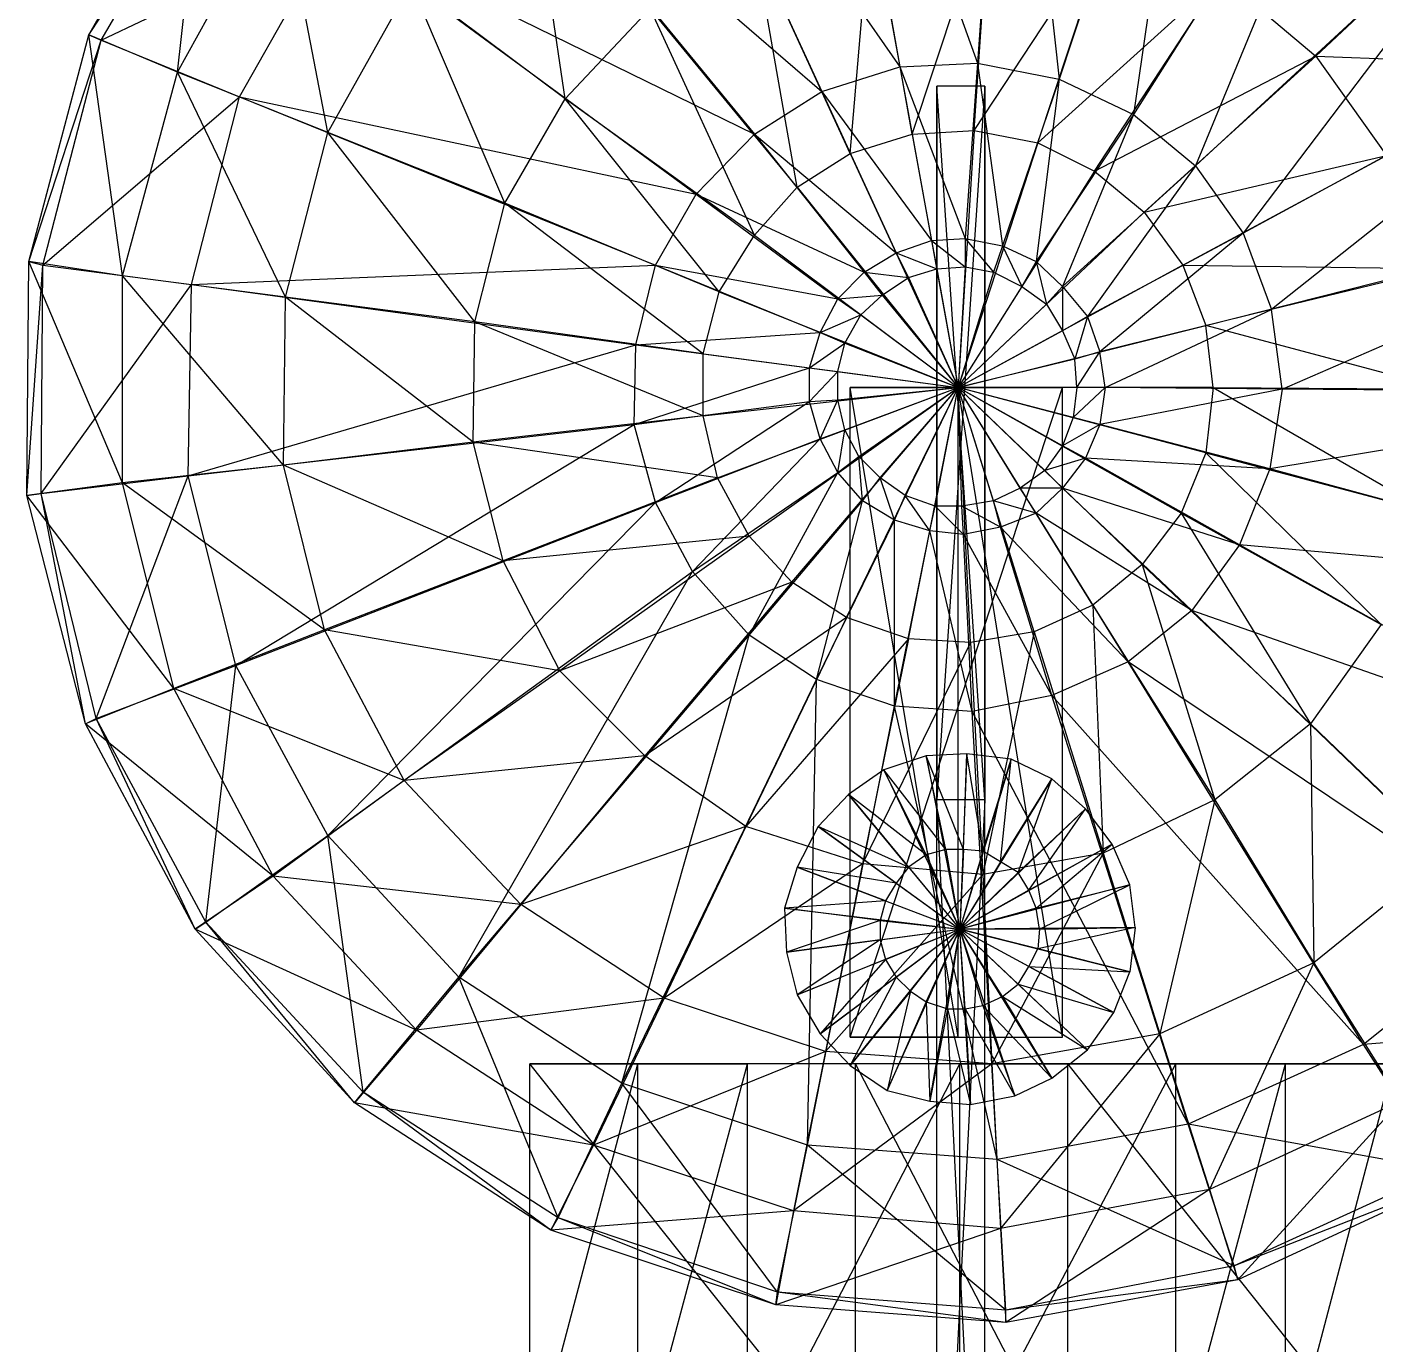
# Model space of a CAD drawing. Extents: x -2.97 to 2.97, y -1.02 to 0.88.
# Drawn here: x -0.527 to 0.234, y -0.54 to 0.204 of the extents above; entities that cross this region are included whole.
import ezdxf

# ---------------------------------------------------------------- set-up
doc = ezdxf.new("R2010")
doc.units = 0

msp = doc.modelspace()

# ---------------------------------------------------------------- linework, layer by layer
for p, q in [((0.028, 0.436, 0.282), (0.01, 0.183, 0.839)), ((0.028, 0.436, 0.282), (0.056, 0.174, 0.839)), ((-0.079, 0.43, 0.282), (-0.034, 0.181, 0.839)), ((-0.079, 0.43, 0.282), (0.01, 0.183, 0.839)), ((0.136, 0.415, 0.282), (0.056, 0.174, 0.839)), ((0.136, 0.415, 0.282), (0.098, 0.154, 0.839)), ((-0.184, 0.397, 0.282), (-0.078, 0.167, 0.839)), ((-0.184, 0.397, 0.282), (-0.034, 0.181, 0.839)), ((0.233, 0.368, 0.282), (0.098, 0.154, 0.839)), ((0.233, 0.368, 0.282), (0.133, 0.125, 0.839)), ((-0.277, 0.339, 0.282), (-0.116, 0.143, 0.839)), ((-0.277, 0.339, 0.282), (-0.078, 0.167, 0.839)), ((-0.492, 0.199, -0.41), (-0.427, 0.314, -0.41)), ((-0.442, 0.178, -0.696), (-0.427, 0.314, -0.41)), ((-0.492, 0.199, -0.41), (-0.419, 0.31, -0.072)), ((-0.485, 0.196, -0.072), (-0.419, 0.31, -0.072)), ((-0.223, 0.163, -0.984), (-0.243, 0.297, -0.883)), ((0.319, 0.297, 0.282), (0.133, 0.125, 0.839)), ((0.319, 0.297, 0.282), (0.16, 0.087, 0.839)), ((-0.442, 0.178, -0.696), (-0.384, 0.283, -0.696)), ((-0.357, 0.144, -0.883), (-0.384, 0.283, -0.696)), ((-0.027, 0.143, -1.069), (0.017, 0.276, -0.984)), ((0.008, 0.145, -1.069), (0.017, 0.276, -0.984)), ((-0.062, 0.132, -1.069), (-0.05, 0.272, -0.984)), ((-0.027, 0.143, -1.069), (-0.05, 0.272, -0.984)), ((-0.485, 0.196, -0.072), (-0.353, 0.259, 0.282)), ((-0.407, 0.164, 0.282), (-0.353, 0.259, 0.282)), ((-0.353, 0.259, 0.282), (-0.149, 0.109, 0.839)), ((-0.353, 0.259, 0.282), (-0.116, 0.143, 0.839)), ((0.008, 0.145, -1.069), (0.085, 0.262, -0.984)), ((0.044, 0.138, -1.069), (0.085, 0.262, -0.984)), ((0.201, 0.187, -0.984), (0.279, 0.26, -0.883)), ((-0.092, 0.113, -1.069), (-0.116, 0.25, -0.984)), ((-0.062, 0.132, -1.069), (-0.116, 0.25, -0.984)), ((0.044, 0.138, -1.069), (0.148, 0.232, -0.984)), ((0.076, 0.122, -1.069), (0.148, 0.232, -0.984)), ((0.148, 0.232, -0.984), (0.201, 0.187, -0.984)), ((-0.357, 0.144, -0.883), (-0.31, 0.228, -0.883)), ((-0.257, 0.104, -0.984), (-0.31, 0.228, -0.883)), ((-0.223, 0.163, -0.984), (-0.31, 0.228, -0.883)), ((-0.223, 0.163, -0.984), (-0.175, 0.214, -0.984)), ((-0.116, 0.086, -1.069), (-0.175, 0.214, -0.984)), ((-0.092, 0.113, -1.069), (-0.175, 0.214, -0.984)), ((0.383, 0.208, 0.282), (0.16, 0.087, 0.839)), ((0.383, 0.208, 0.282), (0.176, 0.044, 0.839)), ((-0.526, 0.071, -0.41), (-0.492, 0.199, -0.41)), ((-0.473, 0.063, -0.696), (-0.492, 0.199, -0.41)), ((-0.442, 0.178, -0.696), (-0.492, 0.199, -0.41)), ((-0.492, 0.199, -0.41), (-0.485, 0.196, -0.072)), ((-0.526, 0.071, -0.41), (-0.485, 0.196, -0.072)), ((-0.518, 0.069, -0.072), (-0.485, 0.196, -0.072)), ((-0.485, 0.196, -0.072), (-0.407, 0.164, 0.282)), ((-0.034, 0.181, 0.839), (0.01, 0.183, 0.839)), ((0.01, 0.183, 0.839), (0.003, 0.084, 1.177)), ((0.01, 0.183, 0.839), (0.056, 0.174, 0.839)), ((0.01, 0.183, 0.839), (0.024, 0.08, 1.177)), ((0.076, 0.122, -1.069), (0.201, 0.187, -0.984)), ((0.104, 0.099, -1.069), (0.201, 0.187, -0.984)), ((0.201, 0.187, -0.984), (0.335, 0.182, -0.883)), ((0.201, 0.187, -0.984), (0.241, 0.131, -0.984)), ((-0.473, 0.063, -0.696), (-0.442, 0.178, -0.696)), ((-0.381, 0.051, -0.883), (-0.442, 0.178, -0.696)), ((-0.357, 0.144, -0.883), (-0.442, 0.178, -0.696)), ((-0.078, 0.167, 0.839), (-0.034, 0.181, 0.839)), ((-0.034, 0.181, 0.839), (-0.016, 0.083, 1.177)), ((-0.034, 0.181, 0.839), (0.003, 0.084, 1.177)), ((-0.013, -0.233, 3.126), (-0.013, 0.17, 3.403)), ((0.014, -0.233, 3.126), (-0.013, 0.17, 3.403)), ((0.014, 0.17, 3.403), (-0.013, 0.17, 3.403)), ((-0.013, 0.17, 3.403), (-0.013, 0.17, 3.525)), ((0.014, 0.17, 3.403), (-0.013, 0.17, 3.525)), ((0.014, 0.17, 3.525), (-0.013, 0.17, 3.525)), ((0.014, 0.17, 3.525), (-0.013, -0.233, 3.403)), ((-0.013, 0.17, 3.525), (-0.013, -0.233, 3.403)), ((-0.013, -0.233, 3.126), (-0.013, 0.17, 3.525)), ((0.014, 0.17, 3.525), (0.014, -0.233, 3.403)), ((0.014, -0.233, 3.126), (0.014, 0.17, 3.403)), ((0.014, 0.17, 3.403), (0.014, 0.17, 3.525)), ((0.014, -0.233, 3.126), (0.014, 0.17, 3.525)), ((0.056, 0.174, 0.839), (0.024, 0.08, 1.177)), ((0.056, 0.174, 0.839), (0.043, 0.071, 1.177)), ((0.056, 0.174, 0.839), (0.098, 0.154, 0.839)), ((-0.518, 0.069, -0.072), (-0.407, 0.164, 0.282)), ((-0.434, 0.058, 0.282), (-0.407, 0.164, 0.282)), ((-0.407, 0.164, 0.282), (-0.172, 0.069, 0.839)), ((-0.407, 0.164, 0.282), (-0.149, 0.109, 0.839)), ((-0.257, 0.104, -0.984), (-0.223, 0.163, -0.984)), ((-0.136, 0.054, -1.069), (-0.223, 0.163, -0.984)), ((-0.116, 0.086, -1.069), (-0.223, 0.163, -0.984)), ((-0.116, 0.143, 0.839), (-0.078, 0.167, 0.839)), ((-0.078, 0.167, 0.839), (-0.036, 0.076, 1.177)), ((-0.078, 0.167, 0.839), (-0.016, 0.083, 1.177)), ((0.098, 0.154, 0.839), (0.043, 0.071, 1.177)), ((0.098, 0.154, 0.839), (0.058, 0.057, 1.177)), ((0.098, 0.154, 0.839), (0.133, 0.125, 0.839)), ((-0.027, 0.143, -1.069), (0.008, 0.145, -1.069)), ((0.008, 0.145, -1.069), (-0.001, 0, -1.12)), ((0.008, 0.145, -1.069), (0.044, 0.138, -1.069)), ((-0.381, 0.051, -0.883), (-0.357, 0.144, -0.883)), ((-0.274, 0.037, -0.984), (-0.357, 0.144, -0.883)), ((-0.257, 0.104, -0.984), (-0.357, 0.144, -0.883)), ((-0.149, 0.109, 0.839), (-0.116, 0.143, 0.839)), ((-0.116, 0.143, 0.839), (-0.054, 0.065, 1.177)), ((-0.116, 0.143, 0.839), (-0.036, 0.076, 1.177)), ((-0.062, 0.132, -1.069), (-0.027, 0.143, -1.069)), ((-0.027, 0.143, -1.069), (-0.001, 0, -1.12)), ((0.044, 0.138, -1.069), (-0.001, 0, -1.12)), ((0.044, 0.138, -1.069), (0.076, 0.122, -1.069)), ((-0.092, 0.113, -1.069), (-0.062, 0.132, -1.069)), ((-0.062, 0.132, -1.069), (-0.001, 0, -1.12)), ((0.104, 0.099, -1.069), (0.241, 0.131, -0.984)), ((0.126, 0.069, -1.069), (0.241, 0.131, -0.984)), ((0.076, 0.122, -1.069), (-0.001, 0, -1.12)), ((0.133, 0.125, 0.839), (0.058, 0.057, 1.177)), ((0.133, 0.125, 0.839), (0.072, 0.04, 1.177)), ((0.076, 0.122, -1.069), (0.104, 0.099, -1.069)), ((0.133, 0.125, 0.839), (0.16, 0.087, 0.839)), ((-0.172, 0.069, 0.839), (-0.149, 0.109, 0.839)), ((-0.149, 0.109, 0.839), (-0.069, 0.05, 1.177)), ((-0.149, 0.109, 0.839), (-0.054, 0.065, 1.177)), ((-0.116, 0.086, -1.069), (-0.092, 0.113, -1.069)), ((-0.092, 0.113, -1.069), (-0.001, 0, -1.12)), ((-0.274, 0.037, -0.984), (-0.257, 0.104, -0.984)), ((-0.145, 0.019, -1.069), (-0.257, 0.104, -0.984)), ((-0.136, 0.054, -1.069), (-0.257, 0.104, -0.984)), ((0.104, 0.099, -1.069), (-0.001, 0, -1.12)), ((0.104, 0.099, -1.069), (0.126, 0.069, -1.069)), ((0.423, 0.104, 0.282), (0.176, 0.044, 0.839)), ((0.182, -0.001, 0.839), (0.423, 0.104, 0.282)), ((-0.136, 0.054, -1.069), (-0.116, 0.086, -1.069)), ((-0.116, 0.086, -1.069), (-0.001, 0, -1.12)), ((-0.016, 0.083, 1.177), (0.003, 0.084, 1.177)), ((0.003, 0.084, 1.177), (0.003, 0.068, 1.313)), ((0.003, 0.084, 1.177), (0.024, 0.08, 1.177)), ((0.003, 0.084, 1.177), (0.019, 0.065, 1.313)), ((0.16, 0.087, 0.839), (0.072, 0.04, 1.177)), ((0.16, 0.087, 0.839), (0.079, 0.02, 1.177)), ((0.16, 0.087, 0.839), (0.176, 0.044, 0.839)), ((-0.036, 0.076, 1.177), (-0.016, 0.083, 1.177)), ((-0.016, 0.083, 1.177), (-0.013, 0.067, 1.313)), ((-0.016, 0.083, 1.177), (0.003, 0.068, 1.313)), ((0.024, 0.08, 1.177), (0.019, 0.065, 1.313)), ((0.024, 0.08, 1.177), (0.043, 0.071, 1.177)), ((0.024, 0.08, 1.177), (0.035, 0.057, 1.313)), ((-0.527, -0.061, -0.41), (-0.526, 0.071, -0.41)), ((-0.527, -0.061, -0.41), (-0.518, 0.069, -0.072)), ((-0.473, -0.054, -0.696), (-0.526, 0.071, -0.41)), ((-0.473, 0.063, -0.696), (-0.526, 0.071, -0.41)), ((-0.526, 0.071, -0.41), (-0.518, 0.069, -0.072)), ((-0.519, -0.06, -0.072), (-0.518, 0.069, -0.072)), ((-0.518, 0.069, -0.072), (-0.434, 0.058, 0.282)), ((-0.434, 0.058, 0.282), (-0.172, 0.069, 0.839)), ((-0.183, 0.024, 0.839), (-0.172, 0.069, 0.839)), ((-0.172, 0.069, 0.839), (-0.079, 0.031, 1.177)), ((-0.172, 0.069, 0.839), (-0.069, 0.05, 1.177)), ((-0.054, 0.065, 1.177), (-0.036, 0.076, 1.177)), ((-0.036, 0.076, 1.177), (-0.029, 0.062, 1.313)), ((-0.036, 0.076, 1.177), (-0.013, 0.067, 1.313)), ((0.126, 0.069, -1.069), (-0.001, 0, -1.12)), ((0.043, 0.071, 1.177), (0.035, 0.057, 1.313)), ((0.043, 0.071, 1.177), (0.049, 0.047, 1.313)), ((0.043, 0.071, 1.177), (0.058, 0.057, 1.177)), ((0.126, 0.069, -1.069), (0.266, 0.067, -0.984)), ((0.126, 0.069, -1.069), (0.139, 0.035, -1.069)), ((-0.473, -0.054, -0.696), (-0.473, 0.063, -0.696)), ((-0.382, -0.044, -0.883), (-0.473, 0.063, -0.696)), ((-0.381, 0.051, -0.883), (-0.473, 0.063, -0.696)), ((-0.069, 0.05, 1.177), (-0.054, 0.065, 1.177)), ((-0.054, 0.065, 1.177), (-0.044, 0.052, 1.313)), ((-0.054, 0.065, 1.177), (-0.029, 0.062, 1.313)), ((-0.044, 0.052, 1.313), (-0.029, 0.062, 1.025)), ((-0.044, 0.052, 1.313), (-0.029, 0.062, 1.313)), ((-0.044, 0.052, 1.025), (-0.029, 0.062, 1.025)), ((-0.029, 0.062, 1.313), (-0.013, 0.067, 1.313)), ((-0.029, 0.062, 1.025), (-0.013, 0.067, 1.025)), ((-0.029, 0.062, 1.313), (-0.013, 0.067, 1.025)), ((-0.029, 0.062, 1.025), (-0.001, 0, 1.025)), ((-0.029, 0.062, 1.313), (-0.029, 0.062, 1.025)), ((-0.013, 0.067, 1.313), (0.003, 0.068, 1.313)), ((-0.013, 0.067, 1.025), (0.003, 0.068, 1.025)), ((-0.013, 0.067, 1.313), (0.003, 0.068, 1.025)), ((-0.013, 0.067, 1.313), (-0.013, 0.067, 1.025)), ((-0.013, 0.067, 1.025), (-0.001, 0, 1.025)), ((0.003, 0.068, 1.025), (-0.001, 0, 1.025)), ((0.019, 0.065, 1.025), (-0.001, 0, 1.025)), ((0.003, 0.068, 1.313), (0.003, 0.068, 1.025)), ((0.003, 0.068, 1.025), (0.019, 0.065, 1.025)), ((0.003, 0.068, 1.313), (0.019, 0.065, 1.025)), ((0.003, 0.068, 1.313), (0.019, 0.065, 1.313)), ((0.019, 0.065, 1.313), (0.019, 0.065, 1.025)), ((0.019, 0.065, 1.025), (0.035, 0.057, 1.025)), ((0.019, 0.065, 1.313), (0.035, 0.057, 1.025)), ((0.019, 0.065, 1.313), (0.035, 0.057, 1.313)), ((0.139, 0.035, -1.069), (0.266, 0.067, -0.984)), ((-0.519, -0.06, -0.072), (-0.434, 0.058, 0.282)), ((-0.436, -0.05, 0.282), (-0.434, 0.058, 0.282)), ((-0.434, 0.058, 0.282), (-0.183, 0.024, 0.839)), ((-0.145, 0.019, -1.069), (-0.136, 0.054, -1.069)), ((-0.136, 0.054, -1.069), (-0.001, 0, -1.12)), ((0.035, 0.057, 1.025), (-0.001, 0, 1.025)), ((0.035, 0.057, 1.313), (0.035, 0.057, 1.025)), ((0.035, 0.057, 1.313), (0.049, 0.047, 1.313)), ((0.035, 0.057, 1.313), (0.049, 0.047, 1.025)), ((0.035, 0.057, 1.025), (0.049, 0.047, 1.025)), ((0.058, 0.057, 1.177), (0.049, 0.047, 1.313)), ((0.058, 0.057, 1.177), (0.058, 0.032, 1.313)), ((0.058, 0.057, 1.177), (0.072, 0.04, 1.177)), ((-0.382, -0.044, -0.883), (-0.381, 0.051, -0.883)), ((-0.275, -0.031, -0.984), (-0.381, 0.051, -0.883)), ((-0.274, 0.037, -0.984), (-0.381, 0.051, -0.883)), ((-0.079, 0.031, 1.177), (-0.069, 0.05, 1.177)), ((-0.069, 0.05, 1.177), (-0.044, 0.052, 1.313)), ((-0.069, 0.05, 1.177), (-0.056, 0.041, 1.313)), ((-0.056, 0.041, 1.025), (-0.044, 0.052, 1.025)), ((-0.056, 0.041, 1.313), (-0.044, 0.052, 1.025)), ((-0.056, 0.041, 1.313), (-0.044, 0.052, 1.313)), ((-0.044, 0.052, 1.313), (-0.044, 0.052, 1.025)), ((-0.044, 0.052, 1.025), (-0.001, 0, 1.025)), ((0.049, 0.047, 1.025), (-0.001, 0, 1.025)), ((0.049, 0.047, 1.313), (0.049, 0.047, 1.025)), ((0.049, 0.047, 1.313), (0.058, 0.032, 1.313)), ((0.049, 0.047, 1.313), (0.058, 0.032, 1.025)), ((0.049, 0.047, 1.025), (0.058, 0.032, 1.025)), ((-0.079, 0.031, 1.177), (-0.056, 0.041, 1.313)), ((-0.065, 0.025, 1.313), (-0.056, 0.041, 1.025)), ((-0.065, 0.025, 1.313), (-0.056, 0.041, 1.313)), ((-0.065, 0.025, 1.025), (-0.056, 0.041, 1.025)), ((-0.056, 0.041, 1.313), (-0.056, 0.041, 1.025)), ((-0.056, 0.041, 1.025), (-0.001, 0, 1.025)), ((0.072, 0.04, 1.177), (0.058, 0.032, 1.313)), ((0.072, 0.04, 1.177), (0.065, 0.016, 1.313)), ((0.072, 0.04, 1.177), (0.079, 0.02, 1.177)), ((0.176, 0.044, 0.839), (0.079, 0.02, 1.177)), ((0.082, 0, 1.177), (0.176, 0.044, 0.839)), ((0.182, -0.001, 0.839), (0.176, 0.044, 0.839)), ((-0.275, -0.031, -0.984), (-0.274, 0.037, -0.984)), ((-0.145, -0.016, -1.069), (-0.274, 0.037, -0.984)), ((-0.145, 0.019, -1.069), (-0.274, 0.037, -0.984)), ((-0.183, 0.024, 0.839), (-0.079, 0.031, 1.177)), ((-0.085, 0.011, 1.177), (-0.079, 0.031, 1.177)), ((-0.079, 0.031, 1.177), (-0.065, 0.025, 1.313)), ((-0.001, 0, -1.12), (0.139, 0.035, -1.069)), ((0.058, 0.032, 1.025), (-0.001, 0, 1.025)), ((0.058, 0.032, 1.313), (0.058, 0.032, 1.025)), ((0.058, 0.032, 1.025), (0.065, 0.016, 1.025)), ((0.058, 0.032, 1.313), (0.065, 0.016, 1.025)), ((0.058, 0.032, 1.313), (0.065, 0.016, 1.313)), ((0.143, 0, -1.069), (0.139, 0.035, -1.069)), ((0.274, -0.001, -0.984), (0.139, 0.035, -1.069)), ((-0.436, -0.05, 0.282), (-0.183, 0.024, 0.839)), ((-0.184, -0.021, 0.839), (-0.183, 0.024, 0.839)), ((-0.183, 0.024, 0.839), (-0.085, 0.011, 1.177)), ((-0.085, 0.011, 1.177), (-0.065, 0.025, 1.313)), ((-0.069, 0.009, 1.313), (-0.065, 0.025, 1.025)), ((-0.069, 0.009, 1.313), (-0.065, 0.025, 1.313)), ((-0.069, 0.009, 1.025), (-0.065, 0.025, 1.025)), ((-0.065, 0.025, 1.313), (-0.065, 0.025, 1.025)), ((-0.065, 0.025, 1.025), (-0.001, 0, 1.025)), ((-0.145, -0.016, -1.069), (-0.145, 0.019, -1.069)), ((-0.145, 0.019, -1.069), (-0.001, 0, -1.12)), ((0.065, 0.016, 1.025), (-0.001, 0, 1.025)), ((0.079, 0.02, 1.177), (0.065, 0.016, 1.313)), ((0.066, 0, 1.313), (0.065, 0.016, 1.313)), ((0.065, 0.016, 1.313), (0.065, 0.016, 1.025)), ((0.066, 0, 1.025), (0.065, 0.016, 1.025)), ((0.066, 0, 1.025), (0.065, 0.016, 1.313)), ((0.066, 0, 1.313), (0.079, 0.02, 1.177)), ((0.082, 0, 1.177), (0.079, 0.02, 1.177)), ((-0.184, -0.021, 0.839), (-0.085, 0.011, 1.177)), ((-0.085, -0.008, 1.177), (-0.085, 0.011, 1.177)), ((-0.085, 0.011, 1.177), (-0.069, 0.009, 1.313)), ((-0.085, -0.008, 1.177), (-0.069, 0.009, 1.313)), ((-0.069, -0.007, 1.025), (-0.069, 0.009, 1.025)), ((-0.069, -0.007, 1.313), (-0.069, 0.009, 1.025)), ((-0.069, 0.009, 1.313), (-0.069, 0.009, 1.025)), ((-0.069, -0.007, 1.313), (-0.069, 0.009, 1.313)), ((-0.069, 0.009, 1.025), (-0.001, 0, 1.025)), ((-0.145, -0.016, -1.069), (-0.001, 0, -1.12)), ((-0.137, -0.051, -1.069), (-0.001, 0, -1.12)), ((-0.119, -0.084, -1.069), (-0.001, 0, -1.12)), ((-0.095, -0.11, -1.069), (-0.001, 0, -1.12)), ((-0.069, -0.007, 1.025), (-0.001, 0, 1.025)), ((-0.065, -0.024, 1.025), (-0.001, 0, 1.025)), ((-0.064, -0.13, -1.069), (-0.001, 0, -1.12)), ((-0.001, 0, 1.315), (-0.062, 0, 0.369)), ((-0.001, -0.367, 1.315), (-0.062, 0, 0.369)), ((-0.062, -0.367, 0.369), (-0.062, 0, 0.369)), ((-0.062, -0.367, 0.369), (-0.062, 0, -0.374)), ((-0.062, -0.367, -0.374), (-0.062, 0, -0.374)), ((-0.062, 0, -0.374), (0.058, 0, -0.374)), ((-0.062, -0.367, -0.374), (0.058, 0, -0.374)), ((-0.001, 0, 1.315), (-0.062, 0, -0.374)), ((-0.062, 0, 0.369), (-0.062, 0, -0.374)), ((-0.057, -0.039, 1.025), (-0.001, 0, 1.025)), ((-0.045, -0.051, 1.025), (-0.001, 0, 1.025)), ((-0.031, -0.061, 1.025), (-0.001, 0, 1.025)), ((-0.029, -0.142, -1.069), (-0.001, 0, -1.12)), ((-0.014, -0.067, 1.025), (-0.001, 0, 1.025)), ((-0.001, -0.367, 1.315), (-0.001, 0, 1.315)), ((0.058, -0.367, 0.369), (-0.001, 0, 1.315)), ((-0.001, 0, 1.315), (0.058, 0, -0.374)), ((-0.001, 0, 1.315), (0.058, 0, 0.369)), ((0.066, 0, 1.025), (-0.001, 0, 1.025)), ((0.064, -0.017, 1.025), (-0.001, 0, 1.025)), ((0.139, -0.037, -1.069), (-0.001, 0, -1.12)), ((0.058, -0.033, 1.025), (-0.001, 0, 1.025)), ((0.125, -0.071, -1.069), (-0.001, 0, -1.12)), ((0.103, -0.1, -1.069), (-0.001, 0, -1.12)), ((0.075, -0.123, -1.069), (-0.001, 0, -1.12)), ((0.048, -0.047, 1.025), (-0.001, 0, 1.025)), ((0.034, -0.057, 1.025), (-0.001, 0, 1.025)), ((0.042, -0.138, -1.069), (-0.001, 0, -1.12)), ((0.019, -0.064, 1.025), (-0.001, 0, 1.025)), ((0.001, -0.067, 1.025), (-0.001, 0, 1.025)), ((0.006, -0.144, -1.069), (-0.001, 0, -1.12)), ((0.143, 0, -1.069), (-0.001, 0, -1.12)), ((0.058, -0.367, -0.374), (0.058, 0, -0.374)), ((0.058, -0.367, -0.374), (0.058, 0, 0.369)), ((0.058, -0.367, 0.369), (0.058, 0, 0.369)), ((0.058, 0, -0.374), (0.058, 0, 0.369)), ((0.082, 0, 1.177), (0.064, -0.017, 1.313)), ((0.066, 0, 1.313), (0.064, -0.017, 1.025)), ((0.066, 0, 1.313), (0.064, -0.017, 1.313)), ((0.066, 0, 1.025), (0.064, -0.017, 1.025)), ((0.082, 0, 1.177), (0.066, 0, 1.313)), ((0.066, 0, 1.313), (0.066, 0, 1.025)), ((0.082, 0, 1.177), (0.079, -0.021, 1.177)), ((0.182, -0.001, 0.839), (0.082, 0, 1.177)), ((0.143, 0, -1.069), (0.139, -0.037, -1.069)), ((0.143, 0, -1.069), (0.264, -0.07, -0.984)), ((0.143, 0, -1.069), (0.274, -0.001, -0.984)), ((-0.085, -0.008, 1.177), (-0.069, -0.007, 1.313)), ((-0.079, -0.029, 1.177), (-0.069, -0.007, 1.313)), ((-0.065, -0.024, 1.313), (-0.069, -0.007, 1.025)), ((-0.069, -0.007, 1.313), (-0.069, -0.007, 1.025)), ((-0.065, -0.024, 1.313), (-0.069, -0.007, 1.313)), ((-0.065, -0.024, 1.025), (-0.069, -0.007, 1.025)), ((0.182, -0.001, 0.839), (0.079, -0.021, 1.177)), ((0.182, -0.001, 0.839), (0.175, -0.046, 0.839)), ((0.435, -0.003, 0.282), (0.175, -0.046, 0.839)), ((0.435, -0.003, 0.282), (0.182, -0.001, 0.839)), ((-0.184, -0.021, 0.839), (-0.085, -0.008, 1.177)), ((-0.172, -0.065, 0.839), (-0.085, -0.008, 1.177)), ((-0.079, -0.029, 1.177), (-0.085, -0.008, 1.177)), ((-0.436, -0.05, 0.282), (-0.184, -0.021, 0.839)), ((-0.409, -0.157, 0.282), (-0.184, -0.021, 0.839)), ((-0.145, -0.016, -1.069), (-0.275, -0.031, -0.984)), ((-0.172, -0.065, 0.839), (-0.184, -0.021, 0.839)), ((-0.137, -0.051, -1.069), (-0.145, -0.016, -1.069)), ((0.064, -0.017, 1.313), (0.058, -0.033, 1.025)), ((0.064, -0.017, 1.313), (0.058, -0.033, 1.313)), ((0.064, -0.017, 1.025), (0.058, -0.033, 1.025)), ((0.079, -0.021, 1.177), (0.058, -0.033, 1.313)), ((0.079, -0.021, 1.177), (0.064, -0.017, 1.313)), ((0.064, -0.017, 1.313), (0.064, -0.017, 1.025)), ((0.079, -0.021, 1.177), (0.071, -0.04, 1.177)), ((0.175, -0.046, 0.839), (0.079, -0.021, 1.177)), ((-0.172, -0.065, 0.839), (-0.079, -0.029, 1.177)), ((-0.151, -0.104, 0.839), (-0.079, -0.029, 1.177)), ((-0.079, -0.029, 1.177), (-0.065, -0.024, 1.313)), ((-0.069, -0.048, 1.177), (-0.079, -0.029, 1.177)), ((-0.069, -0.048, 1.177), (-0.065, -0.024, 1.313)), ((-0.057, -0.039, 1.313), (-0.065, -0.024, 1.313)), ((-0.057, -0.039, 1.025), (-0.065, -0.024, 1.025)), ((-0.057, -0.039, 1.313), (-0.065, -0.024, 1.025)), ((-0.065, -0.024, 1.313), (-0.065, -0.024, 1.025)), ((-0.275, -0.031, -0.984), (-0.382, -0.044, -0.883)), ((-0.137, -0.051, -1.069), (-0.275, -0.031, -0.984)), ((-0.258, -0.098, -0.984), (-0.275, -0.031, -0.984)), ((0.058, -0.033, 1.313), (0.048, -0.047, 1.313)), ((0.058, -0.033, 1.313), (0.048, -0.047, 1.025)), ((0.058, -0.033, 1.025), (0.048, -0.047, 1.025)), ((0.058, -0.033, 1.313), (0.058, -0.033, 1.025)), ((0.071, -0.04, 1.177), (0.058, -0.033, 1.313)), ((0.139, -0.037, -1.069), (0.125, -0.071, -1.069)), ((0.139, -0.037, -1.069), (0.264, -0.07, -0.984)), ((0.139, -0.037, -1.069), (0.238, -0.134, -0.984)), ((-0.382, -0.044, -0.883), (-0.473, -0.054, -0.696)), ((-0.359, -0.137, -0.883), (-0.382, -0.044, -0.883)), ((-0.258, -0.098, -0.984), (-0.382, -0.044, -0.883)), ((-0.069, -0.048, 1.177), (-0.057, -0.039, 1.313)), ((-0.055, -0.064, 1.177), (-0.057, -0.039, 1.313)), ((-0.045, -0.051, 1.025), (-0.057, -0.039, 1.025)), ((-0.045, -0.051, 1.313), (-0.057, -0.039, 1.025)), ((-0.045, -0.051, 1.313), (-0.057, -0.039, 1.313)), ((-0.057, -0.039, 1.313), (-0.057, -0.039, 1.025)), ((0.071, -0.04, 1.177), (0.048, -0.047, 1.313)), ((0.071, -0.04, 1.177), (0.058, -0.057, 1.177)), ((0.175, -0.046, 0.839), (0.071, -0.04, 1.177)), ((0.158, -0.089, 0.839), (0.071, -0.04, 1.177)), ((-0.519, -0.06, -0.072), (-0.436, -0.05, 0.282)), ((-0.488, -0.187, -0.072), (-0.436, -0.05, 0.282)), ((-0.409, -0.157, 0.282), (-0.436, -0.05, 0.282)), ((-0.137, -0.051, -1.069), (-0.258, -0.098, -0.984)), ((-0.151, -0.104, 0.839), (-0.069, -0.048, 1.177)), ((-0.119, -0.084, -1.069), (-0.137, -0.051, -1.069)), ((-0.119, -0.14, 0.839), (-0.069, -0.048, 1.177)), ((-0.055, -0.064, 1.177), (-0.069, -0.048, 1.177)), ((-0.055, -0.064, 1.177), (-0.045, -0.051, 1.313)), ((-0.037, -0.075, 1.177), (-0.045, -0.051, 1.313)), ((-0.031, -0.061, 1.313), (-0.045, -0.051, 1.025)), ((-0.045, -0.051, 1.313), (-0.045, -0.051, 1.025)), ((-0.031, -0.061, 1.313), (-0.045, -0.051, 1.313)), ((-0.031, -0.061, 1.025), (-0.045, -0.051, 1.025)), ((0.048, -0.047, 1.313), (0.034, -0.057, 1.025)), ((0.048, -0.047, 1.313), (0.034, -0.057, 1.313)), ((0.048, -0.047, 1.025), (0.034, -0.057, 1.025)), ((0.058, -0.057, 1.177), (0.048, -0.047, 1.313)), ((0.048, -0.047, 1.313), (0.048, -0.047, 1.025)), ((0.175, -0.046, 0.839), (0.158, -0.089, 0.839)), ((0.419, -0.112, 0.282), (0.175, -0.046, 0.839)), ((-0.473, -0.054, -0.696), (-0.527, -0.061, -0.41)), ((-0.527, -0.061, -0.41), (-0.519, -0.06, -0.072)), ((-0.494, -0.19, -0.41), (-0.519, -0.06, -0.072)), ((-0.488, -0.187, -0.072), (-0.519, -0.06, -0.072)), ((-0.444, -0.17, -0.696), (-0.473, -0.054, -0.696)), ((-0.359, -0.137, -0.883), (-0.473, -0.054, -0.696)), ((0.034, -0.057, 1.025), (0.019, -0.064, 1.025)), ((0.034, -0.057, 1.313), (0.019, -0.064, 1.025)), ((0.034, -0.057, 1.313), (0.019, -0.064, 1.313)), ((0.058, -0.057, 1.177), (0.034, -0.057, 1.313)), ((0.043, -0.071, 1.177), (0.034, -0.057, 1.313)), ((0.034, -0.057, 1.313), (0.034, -0.057, 1.025)), ((0.058, -0.057, 1.177), (0.043, -0.071, 1.177)), ((0.158, -0.089, 0.839), (0.058, -0.057, 1.177)), ((0.131, -0.126, 0.839), (0.058, -0.057, 1.177)), ((-0.444, -0.17, -0.696), (-0.527, -0.061, -0.41)), ((-0.494, -0.19, -0.41), (-0.527, -0.061, -0.41)), ((-0.409, -0.157, 0.282), (-0.172, -0.065, 0.839)), ((-0.357, -0.253, 0.282), (-0.172, -0.065, 0.839)), ((-0.151, -0.104, 0.839), (-0.172, -0.065, 0.839)), ((-0.119, -0.14, 0.839), (-0.055, -0.064, 1.177)), ((-0.081, -0.165, 0.839), (-0.055, -0.064, 1.177)), ((-0.037, -0.075, 1.177), (-0.055, -0.064, 1.177)), ((-0.037, -0.075, 1.177), (-0.031, -0.061, 1.313)), ((-0.014, -0.067, 1.313), (-0.031, -0.061, 1.313)), ((-0.017, -0.081, 1.177), (-0.031, -0.061, 1.313)), ((-0.014, -0.067, 1.025), (-0.031, -0.061, 1.025)), ((-0.014, -0.067, 1.313), (-0.031, -0.061, 1.025)), ((-0.031, -0.061, 1.313), (-0.031, -0.061, 1.025)), ((-0.017, -0.081, 1.177), (-0.014, -0.067, 1.313)), ((0.001, -0.067, 1.313), (-0.014, -0.067, 1.313)), ((0.002, -0.083, 1.177), (-0.014, -0.067, 1.313)), ((0.001, -0.067, 1.025), (-0.014, -0.067, 1.025)), ((0.001, -0.067, 1.313), (-0.014, -0.067, 1.025)), ((-0.014, -0.067, 1.313), (-0.014, -0.067, 1.025)), ((0.019, -0.064, 1.313), (0.001, -0.067, 1.025)), ((0.019, -0.064, 1.313), (0.001, -0.067, 1.313)), ((0.019, -0.064, 1.025), (0.001, -0.067, 1.025)), ((0.023, -0.079, 1.177), (0.001, -0.067, 1.313)), ((0.001, -0.067, 1.313), (0.001, -0.067, 1.025)), ((0.002, -0.083, 1.177), (0.001, -0.067, 1.313)), ((0.043, -0.071, 1.177), (0.019, -0.064, 1.313)), ((0.023, -0.079, 1.177), (0.019, -0.064, 1.313)), ((0.019, -0.064, 1.313), (0.019, -0.064, 1.025)), ((-0.081, -0.165, 0.839), (-0.037, -0.075, 1.177)), ((-0.037, -0.18, 0.839), (-0.037, -0.075, 1.177)), ((-0.017, -0.081, 1.177), (-0.037, -0.075, 1.177)), ((0.043, -0.071, 1.177), (0.023, -0.079, 1.177)), ((0.131, -0.126, 0.839), (0.043, -0.071, 1.177)), ((0.095, -0.155, 0.839), (0.043, -0.071, 1.177)), ((0.125, -0.071, -1.069), (0.103, -0.1, -1.069)), ((0.125, -0.071, -1.069), (0.238, -0.134, -0.984)), ((0.125, -0.071, -1.069), (0.198, -0.19, -0.984)), ((-0.037, -0.18, 0.839), (-0.017, -0.081, 1.177)), ((0.007, -0.183, 0.839), (-0.017, -0.081, 1.177)), ((0.002, -0.083, 1.177), (-0.017, -0.081, 1.177)), ((0.023, -0.079, 1.177), (0.002, -0.083, 1.177)), ((0.052, -0.174, 0.839), (0.002, -0.083, 1.177)), ((0.007, -0.183, 0.839), (0.002, -0.083, 1.177)), ((0.095, -0.155, 0.839), (0.023, -0.079, 1.177)), ((0.052, -0.174, 0.839), (0.023, -0.079, 1.177)), ((-0.119, -0.084, -1.069), (-0.258, -0.098, -0.984)), ((-0.119, -0.084, -1.069), (-0.226, -0.16, -0.984)), ((-0.095, -0.11, -1.069), (-0.119, -0.084, -1.069)), ((0.158, -0.089, 0.839), (0.131, -0.126, 0.839)), ((0.419, -0.112, 0.282), (0.158, -0.089, 0.839)), ((0.379, -0.213, 0.282), (0.158, -0.089, 0.839)), ((-0.258, -0.098, -0.984), (-0.359, -0.137, -0.883)), ((-0.226, -0.16, -0.984), (-0.258, -0.098, -0.984)), ((-0.357, -0.253, 0.282), (-0.151, -0.104, 0.839)), ((-0.283, -0.333, 0.282), (-0.151, -0.104, 0.839)), ((-0.119, -0.14, 0.839), (-0.151, -0.104, 0.839)), ((0.103, -0.1, -1.069), (0.075, -0.123, -1.069)), ((0.103, -0.1, -1.069), (0.198, -0.19, -0.984)), ((0.103, -0.1, -1.069), (0.144, -0.233, -0.984)), ((-0.095, -0.11, -1.069), (-0.226, -0.16, -0.984)), ((-0.095, -0.11, -1.069), (-0.178, -0.208, -0.984)), ((-0.064, -0.13, -1.069), (-0.095, -0.11, -1.069)), ((0.075, -0.123, -1.069), (0.042, -0.138, -1.069)), ((0.075, -0.123, -1.069), (0.144, -0.233, -0.984)), ((0.075, -0.123, -1.069), (0.081, -0.263, -0.984)), ((0.131, -0.126, 0.839), (0.095, -0.155, 0.839)), ((0.379, -0.213, 0.282), (0.131, -0.126, 0.839)), ((0.314, -0.302, 0.282), (0.131, -0.126, 0.839)), ((-0.359, -0.137, -0.883), (-0.444, -0.17, -0.696)), ((-0.226, -0.16, -0.984), (-0.359, -0.137, -0.883)), ((-0.314, -0.222, -0.883), (-0.359, -0.137, -0.883)), ((-0.064, -0.13, -1.069), (-0.178, -0.208, -0.984)), ((-0.064, -0.13, -1.069), (-0.121, -0.248, -0.984)), ((-0.029, -0.142, -1.069), (-0.064, -0.13, -1.069)), ((0.238, -0.134, -0.984), (0.198, -0.19, -0.984)), ((-0.283, -0.333, 0.282), (-0.119, -0.14, 0.839)), ((-0.191, -0.393, 0.282), (-0.119, -0.14, 0.839)), ((-0.029, -0.142, -1.069), (-0.121, -0.248, -0.984)), ((-0.081, -0.165, 0.839), (-0.119, -0.14, 0.839)), ((-0.029, -0.142, -1.069), (-0.055, -0.269, -0.984)), ((0.006, -0.144, -1.069), (-0.055, -0.269, -0.984)), ((0.006, -0.144, -1.069), (-0.029, -0.142, -1.069)), ((0.042, -0.138, -1.069), (0.006, -0.144, -1.069)), ((0.006, -0.144, -1.069), (0.013, -0.275, -0.984)), ((0.042, -0.138, -1.069), (0.013, -0.275, -0.984)), ((0.042, -0.138, -1.069), (0.081, -0.263, -0.984)), ((-0.488, -0.187, -0.072), (-0.409, -0.157, 0.282)), ((-0.426, -0.302, -0.072), (-0.409, -0.157, 0.282)), ((-0.357, -0.253, 0.282), (-0.409, -0.157, 0.282)), ((0.095, -0.155, 0.839), (0.052, -0.174, 0.839)), ((0.314, -0.302, 0.282), (0.095, -0.155, 0.839)), ((0.228, -0.371, 0.282), (0.095, -0.155, 0.839)), ((-0.226, -0.16, -0.984), (-0.314, -0.222, -0.883)), ((-0.178, -0.208, -0.984), (-0.226, -0.16, -0.984)), ((-0.191, -0.393, 0.282), (-0.081, -0.165, 0.839)), ((-0.086, -0.428, 0.282), (-0.081, -0.165, 0.839)), ((-0.037, -0.18, 0.839), (-0.081, -0.165, 0.839)), ((-0.444, -0.17, -0.696), (-0.494, -0.19, -0.41)), ((-0.314, -0.222, -0.883), (-0.444, -0.17, -0.696)), ((-0.388, -0.276, -0.696), (-0.444, -0.17, -0.696)), ((0.052, -0.174, 0.839), (0.007, -0.183, 0.839)), ((0.228, -0.371, 0.282), (0.052, -0.174, 0.839)), ((0.129, -0.416, 0.282), (0.052, -0.174, 0.839)), ((-0.086, -0.428, 0.282), (-0.037, -0.18, 0.839)), ((0.021, -0.436, 0.282), (-0.037, -0.18, 0.839)), ((0.007, -0.183, 0.839), (-0.037, -0.18, 0.839)), ((-0.494, -0.19, -0.41), (-0.488, -0.187, -0.072)), ((-0.432, -0.306, -0.41), (-0.494, -0.19, -0.41)), ((-0.388, -0.276, -0.696), (-0.494, -0.19, -0.41)), ((-0.432, -0.306, -0.41), (-0.488, -0.187, -0.072)), ((-0.426, -0.302, -0.072), (-0.488, -0.187, -0.072)), ((0.129, -0.416, 0.282), (0.007, -0.183, 0.839)), ((0.021, -0.436, 0.282), (0.007, -0.183, 0.839)), ((0.198, -0.19, -0.984), (0.144, -0.233, -0.984)), ((0.198, -0.19, -0.984), (0.275, -0.264, -0.883)), ((0.198, -0.19, -0.984), (0.2, -0.325, -0.883)), ((-0.178, -0.208, -0.984), (-0.314, -0.222, -0.883)), ((-0.178, -0.208, -0.984), (-0.248, -0.292, -0.883)), ((-0.121, -0.248, -0.984), (-0.178, -0.208, -0.984)), ((-0.019, -0.208, 0.573), (-0.043, -0.216, 0.573)), ((0.004, -0.207, 0.573), (-0.019, -0.208, 0.573)), ((0.002, -0.261, 3.143), (-0.019, -0.208, 0.573)), ((-0.008, -0.261, 3.143), (-0.019, -0.208, 0.573)), ((-0.019, -0.208, 0.573), (0, -0.306, 0.276)), ((0.004, -0.207, 0.573), (0, -0.306, 0.276)), ((0.029, -0.21, 0.573), (0, -0.306, 0.276)), ((0.002, -0.261, 3.143), (0.004, -0.207, 0.573)), ((0.013, -0.262, 3.143), (0.004, -0.207, 0.573)), ((0.029, -0.21, 0.573), (0.004, -0.207, 0.573)), ((0.013, -0.262, 3.143), (0.029, -0.21, 0.573)), ((0.023, -0.268, 3.143), (0.029, -0.21, 0.573)), ((0.052, -0.221, 0.573), (0.029, -0.21, 0.573)), ((-0.043, -0.216, 0.573), (-0.063, -0.23, 0.573)), ((-0.008, -0.261, 3.143), (-0.043, -0.216, 0.573)), ((-0.019, -0.264, 3.143), (-0.043, -0.216, 0.573)), ((-0.043, -0.216, 0.573), (0, -0.306, 0.276)), ((-0.314, -0.222, -0.883), (-0.388, -0.276, -0.696)), ((-0.248, -0.292, -0.883), (-0.314, -0.222, -0.883)), ((0.052, -0.221, 0.573), (0, -0.306, 0.276)), ((0.023, -0.268, 3.143), (0.052, -0.221, 0.573)), ((0.033, -0.274, 3.143), (0.052, -0.221, 0.573)), ((0.071, -0.238, 0.573), (0.052, -0.221, 0.573)), ((-0.063, -0.23, 0.573), (-0.08, -0.248, 0.573)), ((-0.019, -0.264, 3.143), (-0.063, -0.23, 0.573)), ((-0.029, -0.271, 3.143), (-0.063, -0.23, 0.573)), ((-0.063, -0.23, 0.573), (0, -0.306, 0.276)), ((0.014, -0.775, 3.495), (-0.013, -0.233, 3.126)), ((0.014, -0.233, 3.126), (-0.013, -0.233, 3.126)), ((0.014, -0.233, 3.403), (-0.013, -0.233, 3.403)), ((-0.013, -0.775, 3.618), (-0.013, -0.233, 3.403)), ((0.014, -0.233, 3.403), (-0.013, -0.775, 3.618)), ((-0.013, -0.775, 3.495), (-0.013, -0.233, 3.126)), ((-0.013, -0.775, 3.495), (-0.013, -0.233, 3.403)), ((-0.013, -0.233, 3.126), (-0.013, -0.233, 3.403)), ((0.014, -0.775, 3.495), (0.014, -0.233, 3.126)), ((0.014, -0.775, 3.618), (0.014, -0.233, 3.403)), ((0.014, -0.775, 3.495), (0.014, -0.233, 3.403)), ((0.014, -0.233, 3.126), (0.014, -0.233, 3.403)), ((0.144, -0.233, -0.984), (0.081, -0.263, -0.984)), ((0.144, -0.233, -0.984), (0.113, -0.365, -0.883)), ((0.144, -0.233, -0.984), (0.2, -0.325, -0.883)), ((0.071, -0.238, 0.573), (0, -0.306, 0.276)), ((0.033, -0.274, 3.143), (0.071, -0.238, 0.573)), ((0.039, -0.284, 3.143), (0.071, -0.238, 0.573)), ((0.086, -0.258, 0.573), (0.071, -0.238, 0.573)), ((-0.121, -0.248, -0.984), (-0.248, -0.292, -0.883)), ((-0.121, -0.248, -0.984), (-0.167, -0.345, -0.883)), ((-0.055, -0.269, -0.984), (-0.121, -0.248, -0.984)), ((-0.08, -0.248, 0.573), (-0.092, -0.271, 0.573)), ((-0.029, -0.271, 3.143), (-0.08, -0.248, 0.573)), ((-0.036, -0.28, 3.143), (-0.08, -0.248, 0.573)), ((-0.08, -0.248, 0.573), (0, -0.306, 0.276)), ((-0.426, -0.302, -0.072), (-0.357, -0.253, 0.282)), ((-0.283, -0.333, 0.282), (-0.357, -0.253, 0.282)), ((-0.337, -0.398, -0.072), (-0.357, -0.253, 0.282)), ((0.086, -0.258, 0.573), (0, -0.306, 0.276)), ((0.039, -0.284, 3.143), (0.086, -0.258, 0.573)), ((0.043, -0.294, 3.143), (0.086, -0.258, 0.573)), ((0.096, -0.281, 0.573), (0.086, -0.258, 0.573)), ((-0.019, -0.264, 3.143), (-0.029, -0.271, 3.143)), ((-0.008, -0.261, 3.143), (-0.019, -0.264, 3.143)), ((-0.019, -0.264, 3.143), (0, -0.306, 3.162)), ((0.002, -0.261, 3.143), (-0.008, -0.261, 3.143)), ((-0.008, -0.261, 3.143), (0, -0.306, 3.162)), ((0.002, -0.261, 3.143), (0, -0.306, 3.162)), ((0.013, -0.262, 3.143), (0, -0.306, 3.162)), ((0.013, -0.262, 3.143), (0.002, -0.261, 3.143)), ((0.023, -0.268, 3.143), (0.013, -0.262, 3.143)), ((0.081, -0.263, -0.984), (0.013, -0.275, -0.984)), ((0.081, -0.263, -0.984), (0.018, -0.382, -0.883)), ((0.081, -0.263, -0.984), (0.113, -0.365, -0.883)), ((0.275, -0.264, -0.883), (0.2, -0.325, -0.883)), ((-0.055, -0.269, -0.984), (-0.167, -0.345, -0.883)), ((-0.092, -0.271, 0.573), (-0.099, -0.294, 0.573)), ((-0.036, -0.28, 3.143), (-0.092, -0.271, 0.573)), ((-0.042, -0.29, 3.143), (-0.092, -0.271, 0.573)), ((-0.092, -0.271, 0.573), (0, -0.306, 0.276)), ((-0.055, -0.269, -0.984), (-0.076, -0.375, -0.883)), ((0.013, -0.275, -0.984), (-0.055, -0.269, -0.984)), ((-0.029, -0.271, 3.143), (-0.036, -0.28, 3.143)), ((-0.029, -0.271, 3.143), (0, -0.306, 3.162)), ((0.023, -0.268, 3.143), (0, -0.306, 3.162)), ((0.033, -0.274, 3.143), (0, -0.306, 3.162)), ((0.033, -0.274, 3.143), (0.023, -0.268, 3.143)), ((0.039, -0.284, 3.143), (0.033, -0.274, 3.143)), ((-0.388, -0.276, -0.696), (-0.432, -0.306, -0.41)), ((-0.307, -0.363, -0.696), (-0.388, -0.276, -0.696)), ((-0.248, -0.292, -0.883), (-0.388, -0.276, -0.696)), ((0.013, -0.275, -0.984), (-0.076, -0.375, -0.883)), ((-0.036, -0.28, 3.143), (-0.042, -0.29, 3.143)), ((-0.036, -0.28, 3.143), (0, -0.306, 3.162)), ((0.096, -0.281, 0.573), (0, -0.306, 0.276)), ((0.013, -0.275, -0.984), (0.018, -0.382, -0.883)), ((0.043, -0.294, 3.143), (0.096, -0.281, 0.573)), ((0.045, -0.306, 3.143), (0.096, -0.281, 0.573)), ((0.099, -0.305, 0.573), (0.096, -0.281, 0.573)), ((0.039, -0.284, 3.143), (0, -0.306, 3.162)), ((0.043, -0.294, 3.143), (0.039, -0.284, 3.143)), ((-0.248, -0.292, -0.883), (-0.307, -0.363, -0.696)), ((-0.167, -0.345, -0.883), (-0.248, -0.292, -0.883)), ((-0.042, -0.29, 3.143), (-0.099, -0.294, 0.573)), ((-0.045, -0.301, 3.143), (-0.099, -0.294, 0.573)), ((-0.099, -0.294, 0.573), (0, -0.306, 0.276)), ((-0.099, -0.294, 0.573), (-0.098, -0.319, 0.573)), ((-0.042, -0.29, 3.143), (-0.045, -0.301, 3.143)), ((-0.042, -0.29, 3.143), (0, -0.306, 3.162)), ((0.043, -0.294, 3.143), (0, -0.306, 3.162)), ((0.045, -0.306, 3.143), (0.043, -0.294, 3.143)), ((-0.432, -0.306, -0.41), (-0.426, -0.302, -0.072)), ((-0.337, -0.398, -0.072), (-0.426, -0.302, -0.072)), ((-0.342, -0.404, -0.41), (-0.426, -0.302, -0.072)), ((-0.045, -0.301, 3.143), (-0.098, -0.319, 0.573)), ((-0.045, -0.301, 3.143), (0, -0.306, 3.162)), ((-0.045, -0.301, 3.143), (-0.045, -0.312, 3.143)), ((0.314, -0.302, 0.282), (0.228, -0.371, 0.282)), ((-0.307, -0.363, -0.696), (-0.432, -0.306, -0.41)), ((-0.342, -0.404, -0.41), (-0.432, -0.306, -0.41)), ((-0.098, -0.319, 0.573), (0, -0.306, 0.276)), ((-0.045, -0.312, 3.143), (-0.098, -0.319, 0.573)), ((-0.092, -0.343, 0.573), (0, -0.306, 0.276)), ((-0.045, -0.312, 3.143), (-0.092, -0.343, 0.573)), ((-0.079, -0.365, 0.573), (0, -0.306, 0.276)), ((-0.062, -0.383, 0.573), (0, -0.306, 0.276)), ((-0.045, -0.312, 3.143), (0, -0.306, 3.162)), ((-0.045, -0.312, 3.143), (-0.042, -0.323, 3.143)), ((-0.042, -0.323, 3.143), (0, -0.306, 3.162)), ((-0.041, -0.397, 0.573), (0, -0.306, 0.276)), ((-0.036, -0.333, 3.143), (0, -0.306, 3.162)), ((-0.028, -0.341, 3.143), (0, -0.306, 3.162)), ((-0.019, -0.347, 3.143), (0, -0.306, 3.162)), ((-0.017, -0.403, 0.573), (0, -0.306, 0.276)), ((-0.007, -0.351, 3.143), (0, -0.306, 3.162)), ((0.099, -0.305, 0.573), (0, -0.306, 0.276)), ((0.006, -0.405, 0.573), (0, -0.306, 0.276)), ((0.003, -0.351, 3.143), (0, -0.306, 3.162)), ((0.013, -0.349, 3.143), (0, -0.306, 3.162)), ((0.031, -0.4, 0.573), (0, -0.306, 0.276)), ((0.052, -0.39, 0.573), (0, -0.306, 0.276)), ((0.024, -0.344, 3.143), (0, -0.306, 3.162)), ((0.033, -0.337, 3.143), (0, -0.306, 3.162)), ((0.072, -0.374, 0.573), (0, -0.306, 0.276)), ((0.039, -0.327, 3.143), (0, -0.306, 3.162)), ((0.087, -0.353, 0.573), (0, -0.306, 0.276)), ((0, -0.306, 3.162), (0.044, -0.317, 3.143)), ((0.045, -0.306, 3.143), (0, -0.306, 3.162)), ((0.096, -0.33, 0.573), (0, -0.306, 0.276)), ((0.099, -0.305, 0.573), (0.044, -0.317, 3.143)), ((0.045, -0.306, 3.143), (0.044, -0.317, 3.143)), ((0.045, -0.306, 3.143), (0.099, -0.305, 0.573)), ((0.099, -0.305, 0.573), (0.096, -0.33, 0.573)), ((-0.098, -0.319, 0.573), (-0.092, -0.343, 0.573)), ((0.039, -0.327, 3.143), (0.044, -0.317, 3.143)), ((0.044, -0.317, 3.143), (0.096, -0.33, 0.573)), ((-0.042, -0.323, 3.143), (-0.092, -0.343, 0.573)), ((-0.042, -0.323, 3.143), (-0.079, -0.365, 0.573)), ((-0.042, -0.323, 3.143), (-0.036, -0.333, 3.143)), ((0.033, -0.337, 3.143), (0.039, -0.327, 3.143)), ((0.039, -0.327, 3.143), (0.087, -0.353, 0.573)), ((0.039, -0.327, 3.143), (0.096, -0.33, 0.573)), ((0.2, -0.325, -0.883), (0.113, -0.365, -0.883)), ((0.2, -0.325, -0.883), (0.141, -0.453, -0.696)), ((0.2, -0.325, -0.883), (0.249, -0.403, -0.696)), ((-0.337, -0.398, -0.072), (-0.283, -0.333, 0.282)), ((-0.191, -0.393, 0.282), (-0.283, -0.333, 0.282)), ((-0.227, -0.469, -0.072), (-0.283, -0.333, 0.282)), ((-0.036, -0.333, 3.143), (-0.079, -0.365, 0.573)), ((-0.036, -0.333, 3.143), (-0.062, -0.383, 0.573)), ((-0.036, -0.333, 3.143), (-0.028, -0.341, 3.143)), ((0.087, -0.353, 0.573), (0.096, -0.33, 0.573)), ((-0.028, -0.341, 3.143), (-0.062, -0.383, 0.573)), ((-0.028, -0.341, 3.143), (-0.041, -0.397, 0.573)), ((-0.028, -0.341, 3.143), (-0.019, -0.347, 3.143)), ((0.024, -0.344, 3.143), (0.033, -0.337, 3.143)), ((0.033, -0.337, 3.143), (0.072, -0.374, 0.573)), ((0.033, -0.337, 3.143), (0.087, -0.353, 0.573)), ((-0.167, -0.345, -0.883), (-0.307, -0.363, -0.696)), ((-0.167, -0.345, -0.883), (-0.207, -0.428, -0.696)), ((-0.076, -0.375, -0.883), (-0.167, -0.345, -0.883)), ((-0.092, -0.343, 0.573), (-0.079, -0.365, 0.573)), ((-0.019, -0.347, 3.143), (-0.041, -0.397, 0.573)), ((-0.019, -0.347, 3.143), (-0.017, -0.403, 0.573)), ((-0.019, -0.347, 3.143), (-0.007, -0.351, 3.143)), ((0.003, -0.351, 3.143), (0.013, -0.349, 3.143)), ((0.013, -0.349, 3.143), (0.024, -0.344, 3.143)), ((0.013, -0.349, 3.143), (0.031, -0.4, 0.573)), ((0.013, -0.349, 3.143), (0.052, -0.39, 0.573)), ((0.024, -0.344, 3.143), (0.052, -0.39, 0.573)), ((0.024, -0.344, 3.143), (0.072, -0.374, 0.573)), ((-0.007, -0.351, 3.143), (-0.017, -0.403, 0.573)), ((-0.007, -0.351, 3.143), (0.003, -0.351, 3.143)), ((-0.007, -0.351, 3.143), (0.006, -0.405, 0.573)), ((0.003, -0.351, 3.143), (0.006, -0.405, 0.573)), ((0.003, -0.351, 3.143), (0.031, -0.4, 0.573)), ((0.072, -0.374, 0.573), (0.087, -0.353, 0.573)), ((-0.307, -0.363, -0.696), (-0.342, -0.404, -0.41)), ((-0.207, -0.428, -0.696), (-0.307, -0.363, -0.696)), ((-0.079, -0.365, 0.573), (-0.062, -0.383, 0.573)), ((0.113, -0.365, -0.883), (0.018, -0.382, -0.883)), ((0.113, -0.365, -0.883), (0.023, -0.475, -0.696)), ((0.113, -0.365, -0.883), (0.141, -0.453, -0.696)), ((0.375, -0.36, -0.072), (0.228, -0.371, 0.282)), ((-0.001, -0.367, 1.315), (-0.062, -0.367, 0.369)), ((-0.062, -0.367, 0.369), (-0.062, -0.367, -0.374)), ((-0.001, -0.367, 1.315), (-0.062, -0.367, -0.374)), ((-0.062, -0.367, -0.374), (0.058, -0.367, -0.374)), ((-0.001, -0.367, 1.315), (0.058, -0.367, -0.374)), ((-0.001, -0.367, 1.315), (0.058, -0.367, 0.369)), ((0.058, -0.367, -0.374), (0.058, -0.367, 0.369)), ((0.228, -0.371, 0.282), (0.129, -0.416, 0.282)), ((0.273, -0.442, -0.072), (0.228, -0.371, 0.282)), ((-0.076, -0.375, -0.883), (-0.207, -0.428, -0.696)), ((-0.076, -0.375, -0.883), (-0.094, -0.465, -0.696)), ((0.018, -0.382, -0.883), (-0.076, -0.375, -0.883)), ((0.052, -0.39, 0.573), (0.072, -0.374, 0.573)), ((-0.059, -0.382, 1.006), (-0.243, -0.382, -0.072)), ((-0.059, -0.613, 1.006), (-0.243, -0.382, -0.072)), ((-0.243, -0.613, -0.072), (-0.243, -0.382, -0.072)), ((-0.243, -0.382, -0.072), (-0.182, -0.382, -0.202)), ((-0.243, -0.613, -0.072), (-0.182, -0.382, -0.202)), ((0, -0.382, -0.332), (-0.243, -0.382, -0.072)), ((-0.182, -0.613, -0.202), (-0.182, -0.382, -0.202)), ((-0.182, -0.613, -0.202), (-0.12, -0.382, -0.289)), ((-0.182, -0.382, -0.202), (-0.12, -0.382, -0.289)), ((0, -0.382, -0.332), (-0.182, -0.382, -0.202)), ((-0.12, -0.613, -0.289), (-0.12, -0.382, -0.289)), ((-0.12, -0.613, -0.289), (0, -0.382, -0.332)), ((0, -0.382, -0.332), (-0.12, -0.382, -0.289)), ((0.018, -0.382, -0.883), (-0.094, -0.465, -0.696)), ((-0.062, -0.383, 0.573), (-0.041, -0.397, 0.573)), ((0.061, -0.613, 1.006), (-0.059, -0.382, 1.006)), ((-0.059, -0.613, 1.006), (-0.059, -0.382, 1.006)), ((0.061, -0.382, 1.006), (-0.059, -0.382, 1.006)), ((0, -0.382, -0.332), (-0.059, -0.382, 1.006)), ((0, -0.613, -0.332), (0.122, -0.382, -0.289)), ((0, -0.613, -0.332), (0, -0.382, -0.332)), ((0, -0.382, -0.332), (0.122, -0.382, -0.289)), ((0, -0.382, -0.332), (0.184, -0.382, -0.202)), ((0, -0.382, -0.332), (0.245, -0.382, -0.072)), ((0, -0.382, -0.332), (0.061, -0.382, 1.006)), ((0.018, -0.382, -0.883), (0.023, -0.475, -0.696)), ((0.245, -0.382, -0.072), (0.061, -0.382, 1.006)), ((0.245, -0.613, -0.072), (0.061, -0.382, 1.006)), ((0.061, -0.613, 1.006), (0.061, -0.382, 1.006)), ((0.122, -0.613, -0.289), (0.122, -0.382, -0.289)), ((0.122, -0.382, -0.289), (0.184, -0.382, -0.202)), ((0.122, -0.613, -0.289), (0.184, -0.382, -0.202)), ((0.184, -0.613, -0.202), (0.184, -0.382, -0.202)), ((0.184, -0.382, -0.202), (0.245, -0.382, -0.072)), ((0.184, -0.613, -0.202), (0.245, -0.382, -0.072)), ((-0.227, -0.469, -0.072), (-0.191, -0.393, 0.282)), ((-0.086, -0.428, 0.282), (-0.191, -0.393, 0.282)), ((-0.103, -0.511, -0.072), (-0.191, -0.393, 0.282)), ((0.031, -0.4, 0.573), (0.052, -0.39, 0.573)), ((-0.342, -0.404, -0.41), (-0.337, -0.398, -0.072)), ((-0.231, -0.476, -0.41), (-0.337, -0.398, -0.072)), ((-0.227, -0.469, -0.072), (-0.337, -0.398, -0.072)), ((-0.041, -0.397, 0.573), (-0.017, -0.403, 0.573)), ((-0.017, -0.403, 0.573), (0.006, -0.405, 0.573)), ((0.006, -0.405, 0.573), (0.031, -0.4, 0.573)), ((0.249, -0.403, -0.696), (0.141, -0.453, -0.696)), ((0.249, -0.403, -0.696), (0.157, -0.504, -0.41)), ((-0.207, -0.428, -0.696), (-0.342, -0.404, -0.41)), ((-0.231, -0.476, -0.41), (-0.342, -0.404, -0.41)), ((0.129, -0.416, 0.282), (0.021, -0.436, 0.282)), ((0.273, -0.442, -0.072), (0.129, -0.416, 0.282)), ((0.155, -0.496, -0.072), (0.129, -0.416, 0.282)), ((-0.207, -0.428, -0.696), (-0.231, -0.476, -0.41)), ((-0.094, -0.465, -0.696), (-0.207, -0.428, -0.696)), ((-0.103, -0.511, -0.072), (-0.086, -0.428, 0.282)), ((0.021, -0.436, 0.282), (-0.086, -0.428, 0.282)), ((0.026, -0.521, -0.072), (-0.086, -0.428, 0.282)), ((0.155, -0.496, -0.072), (0.021, -0.436, 0.282)), ((0.026, -0.521, -0.072), (0.021, -0.436, 0.282)), ((0.273, -0.442, -0.072), (0.155, -0.496, -0.072)), ((0.278, -0.448, -0.41), (0.155, -0.496, -0.072)), ((0.278, -0.448, -0.41), (0.157, -0.504, -0.41)), ((0.141, -0.453, -0.696), (0.023, -0.475, -0.696)), ((0.141, -0.453, -0.696), (0.026, -0.528, -0.41)), ((0.141, -0.453, -0.696), (0.157, -0.504, -0.41)), ((-0.094, -0.465, -0.696), (-0.231, -0.476, -0.41)), ((-0.231, -0.476, -0.41), (-0.227, -0.469, -0.072)), ((-0.103, -0.511, -0.072), (-0.227, -0.469, -0.072)), ((-0.104, -0.518, -0.41), (-0.227, -0.469, -0.072)), ((-0.094, -0.465, -0.696), (-0.104, -0.518, -0.41)), ((0.023, -0.475, -0.696), (-0.094, -0.465, -0.696)), ((-0.104, -0.518, -0.41), (-0.231, -0.476, -0.41)), ((0.023, -0.475, -0.696), (-0.104, -0.518, -0.41)), ((0.023, -0.475, -0.696), (0.026, -0.528, -0.41)), ((0.155, -0.496, -0.072), (0.026, -0.521, -0.072)), ((0.157, -0.504, -0.41), (0.155, -0.496, -0.072)), ((0.157, -0.504, -0.41), (0.026, -0.528, -0.41)), ((0.157, -0.504, -0.41), (0.026, -0.521, -0.072)), ((-0.104, -0.518, -0.41), (-0.103, -0.511, -0.072)), ((0.026, -0.528, -0.41), (-0.103, -0.511, -0.072)), ((0.026, -0.521, -0.072), (-0.103, -0.511, -0.072)), ((0.026, -0.528, -0.41), (-0.104, -0.518, -0.41)), ((0.026, -0.528, -0.41), (0.026, -0.521, -0.072))]:
    msp.add_line(p, q)

doc.saveas('drawing.dxf')
